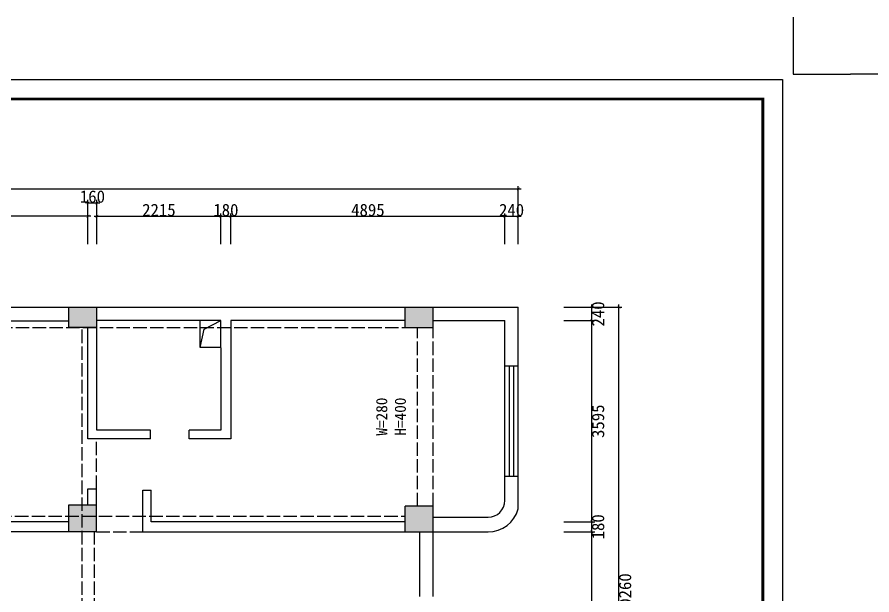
# Model space of a CAD drawing. Header units: millimetres. Extents: x 39175 to 443077, y -41362 to 75939.
# Drawn here: x 321112 to 336389, y 58250 to 68580 of the extents above; entities that cross this region are included whole.
import ezdxf

# ---------------------------------------------------------------- set-up
doc = ezdxf.new("R2010")
doc.units = ezdxf.units.MM
doc.linetypes.add('ACAD_ISO02W100', pattern=[15, 12, -3])
doc.layers.add('0-01图框模板说明', color=2, linetype='Continuous')
doc.layers.add('0-02图框细线', color=136, linetype='Continuous')
doc.layers.add('Z not print', color=8, linetype='Continuous', plot=False)
doc.styles.get("Standard").update_dxf_attribs({"font": ''})
doc.styles.get('Standard').set_extended_font_data('NSimSun')
doc.dimstyles.new('ISO-25', dxfattribs={"dimtxt": 220, "dimasz": 50, "dimexe": 50, "dimexo": 0.625, "dimtad": 2, "dimdec": 0, "dimtxsty": 'Standard', "dimblk": 'ARCHTICK', "dimcen": 2.5, "dimdle": 50, "dimclrd": 251, "dimclre": 251, "dimclrt": 51, "dimadec": 0, "dimazin": 0, "dimtfac": 1, "dimtdec": 0, "dimtix": 1, "dimtmove": 2, "dimatfit": 3, "dimfxl": 500, "dimfxlon": 1, "dimarcsym": 0})

# ---------------------------------------------------------------- blocks, each defined once
blk = doc.blocks.new('hgggg')
at = {"layer": '0-01图框模板说明', "color": 2, "const_width": 0.724}
blk.add_lwpolyline([(3637.38, 670.41), (3637.38, 383.41), (3227.38, 383.41), (3227.38, 670.41)], close=True, dxfattribs=at)
at = {"layer": '0-02图框细线'}
blk.add_lwpolyline([(3642.38, 675.41), (3642.38, 378.41), (3222.38, 378.41), (3222.38, 675.41)], close=True, dxfattribs=at)
at = {"layer": 'Z not print', "color": 5}
for points in [[(3219.62, 691.34), (3219.62, 676.74), (3205.02, 676.74)], [(3645.14, 691.34), (3645.14, 676.74), (3659.75, 676.74)]]:
    blk.add_lwpolyline(points, dxfattribs=at)
blk = doc.blocks.new('_ArchTick')
at = {"color": 0, "linetype": 'ByBlock', "const_width": 0.15}
blk.add_lwpolyline([(-0.5, -0.5), (0.5, 0.5)], dxfattribs=at)
blk = doc.blocks.new('*D51')
at = {"color": 251, "lineweight": -2, "transparency": 16777216}
for p, q in [((331385, 54568), (331385, 59428)), ((330885, 59378), (331435, 59378)), ((330885, 54618), (331435, 54618))]:
    blk.add_line(p, q, dxfattribs=at)
at = {"layer": 'Defpoints', "color": 0, "transparency": 16777216}
for p in [(328309, 59378), (331385, 59378), (328039, 54618)]:
    blk.add_point(p, dxfattribs=at)
at = {"color": 251, "lineweight": -2, "transparency": 16777216, "xscale": 50, "yscale": 50, "zscale": 50}
for p, rotation in [((331385, 59378), 90), ((331385, 54618), 270)]:
    blk.add_blockref('_ArchTick', p, dxfattribs=dict(at, rotation=rotation))
at = {"color": 51, "transparency": 16777216, "insert": (331496, 56998), "char_height": 220, "attachment_point": 5, "rotation": 90}
blk.add_mtext('4760', dxfattribs=at)
blk = doc.blocks.new('*D52')
at = {"color": 251, "lineweight": -2, "transparency": 16777216}
for p, q in [((331385, 59558), (331385, 59608)), ((330885, 59558), (331435, 59558)), ((331385, 59378), (331385, 59558)), ((330885, 59378), (331435, 59378)), ((331385, 59378), (331385, 59328))]:
    blk.add_line(p, q, dxfattribs=at)
at = {"layer": 'Defpoints', "color": 0, "transparency": 16777216}
for p in [(328049, 59558), (331385, 59558), (328309, 59378)]:
    blk.add_point(p, dxfattribs=at)
at = {"color": 251, "lineweight": -2, "transparency": 16777216, "xscale": 50, "yscale": 50, "zscale": 50}
for p, rotation in [((331385, 59558), 270), ((331385, 59378), 90)]:
    blk.add_blockref('_ArchTick', p, dxfattribs=dict(at, rotation=rotation))
at = {"color": 51, "transparency": 16777216, "insert": (331496, 59468), "char_height": 220, "attachment_point": 5, "rotation": 90}
blk.add_mtext('180', dxfattribs=at)
blk = doc.blocks.new('*D53')
at = {"color": 251, "lineweight": -2, "transparency": 16777216}
for p, q in [((330885, 63153), (331435, 63153)), ((331385, 59508), (331385, 63203)), ((330885, 59558), (331435, 59558))]:
    blk.add_line(p, q, dxfattribs=at)
at = {"layer": 'Defpoints', "color": 0, "transparency": 16777216}
for p in [(328049, 63153), (331385, 63153), (328049, 59558)]:
    blk.add_point(p, dxfattribs=at)
at = {"color": 251, "lineweight": -2, "transparency": 16777216, "xscale": 50, "yscale": 50, "zscale": 50}
for p, rotation in [((331385, 63153), 90), ((331385, 59558), 270)]:
    blk.add_blockref('_ArchTick', p, dxfattribs=dict(at, rotation=rotation))
at = {"color": 51, "transparency": 16777216, "insert": (331496, 61355), "char_height": 220, "attachment_point": 5, "rotation": 90}
blk.add_mtext('3595', dxfattribs=at)
blk = doc.blocks.new('*D54')
at = {"color": 251, "lineweight": -2, "transparency": 16777216}
for p, q in [((331385, 63393), (331385, 63443)), ((330885, 63393), (331435, 63393)), ((331385, 63153), (331385, 63393)), ((330885, 63153), (331435, 63153)), ((331385, 63153), (331385, 63103))]:
    blk.add_line(p, q, dxfattribs=at)
at = {"layer": 'Defpoints', "color": 0, "transparency": 16777216}
for p in [(330069, 63393), (331385, 63393), (328049, 63153)]:
    blk.add_point(p, dxfattribs=at)
at = {"color": 251, "lineweight": -2, "transparency": 16777216, "xscale": 50, "yscale": 50, "zscale": 50}
for p, rotation in [((331385, 63393), 270), ((331385, 63153), 90)]:
    blk.add_blockref('_ArchTick', p, dxfattribs=dict(at, rotation=rotation))
at = {"color": 51, "transparency": 16777216, "insert": (331496, 63273), "char_height": 220, "attachment_point": 5, "rotation": 90}
blk.add_mtext('240', dxfattribs=at)
blk = doc.blocks.new('*D58')
at = {"color": 251, "lineweight": -2, "transparency": 16777216}
for p, q in [((322429, 65020), (317484, 65020)), ((317534, 64520), (317534, 65070)), ((322379, 64520), (322379, 65070))]:
    blk.add_line(p, q, dxfattribs=at)
at = {"layer": 'Defpoints', "color": 0, "transparency": 16777216}
for p in [(317534, 65020), (317534, 63033), (322379, 63033)]:
    blk.add_point(p, dxfattribs=at)
at = {"color": 251, "lineweight": -2, "transparency": 16777216, "xscale": 50, "yscale": 50, "zscale": 50, "rotation": 180}
blk.add_blockref('_ArchTick', (317534, 65020), dxfattribs=at)
at = {"color": 251, "lineweight": -2, "transparency": 16777216, "xscale": 50, "yscale": 50, "zscale": 50}
blk.add_blockref('_ArchTick', (322379, 65020), dxfattribs=at)
at = {"color": 51, "transparency": 16777216, "insert": (319957, 65130), "char_height": 220, "attachment_point": 5}
blk.add_mtext('4845', dxfattribs=at)
blk = doc.blocks.new('*D59')
at = {"color": 251, "lineweight": -2, "transparency": 16777216}
for p, q in [((322379, 65260), (322329, 65260)), ((322379, 64760), (322379, 65310)), ((322379, 65260), (322539, 65260)), ((322539, 64760), (322539, 65310)), ((322539, 65260), (322589, 65260))]:
    blk.add_line(p, q, dxfattribs=at)
at = {"layer": 'Defpoints', "color": 0, "transparency": 16777216}
for p in [(322539, 65260), (322539, 63393), (322379, 63033)]:
    blk.add_point(p, dxfattribs=at)
at = {"color": 251, "lineweight": -2, "transparency": 16777216, "xscale": 50, "yscale": 50, "zscale": 50}
blk.add_blockref('_ArchTick', (322379, 65260), dxfattribs=at)
at = {"color": 251, "lineweight": -2, "transparency": 16777216, "xscale": 50, "yscale": 50, "zscale": 50, "rotation": 180}
blk.add_blockref('_ArchTick', (322539, 65260), dxfattribs=at)
at = {"color": 51, "transparency": 16777216, "insert": (322459, 65370), "char_height": 220, "attachment_point": 5}
blk.add_mtext('160', dxfattribs=at)
blk = doc.blocks.new('*D60')
at = {"color": 251, "lineweight": -2, "transparency": 16777216}
for p, q in [((322489, 65020), (324804, 65020)), ((322539, 64520), (322539, 65070)), ((324754, 64520), (324754, 65070))]:
    blk.add_line(p, q, dxfattribs=at)
at = {"layer": 'Defpoints', "color": 0, "transparency": 16777216}
for p in [(324754, 65020), (322539, 63153), (324754, 62668)]:
    blk.add_point(p, dxfattribs=at)
at = {"color": 251, "lineweight": -2, "transparency": 16777216, "xscale": 50, "yscale": 50, "zscale": 50, "rotation": 180}
blk.add_blockref('_ArchTick', (322539, 65020), dxfattribs=at)
at = {"color": 251, "lineweight": -2, "transparency": 16777216, "xscale": 50, "yscale": 50, "zscale": 50}
blk.add_blockref('_ArchTick', (324754, 65020), dxfattribs=at)
at = {"color": 51, "transparency": 16777216, "insert": (323647, 65130), "char_height": 220, "attachment_point": 5}
blk.add_mtext('2215', dxfattribs=at)
blk = doc.blocks.new('*D61')
at = {"color": 251, "lineweight": -2, "transparency": 16777216}
for p, q in [((324754, 65020), (324704, 65020)), ((324754, 64520), (324754, 65070)), ((324754, 65020), (324934, 65020)), ((324934, 64520), (324934, 65070)), ((324934, 65020), (324984, 65020))]:
    blk.add_line(p, q, dxfattribs=at)
at = {"layer": 'Defpoints', "color": 0, "transparency": 16777216}
for p in [(324934, 65020), (324934, 63153), (324754, 62668)]:
    blk.add_point(p, dxfattribs=at)
at = {"color": 251, "lineweight": -2, "transparency": 16777216, "xscale": 50, "yscale": 50, "zscale": 50}
blk.add_blockref('_ArchTick', (324754, 65020), dxfattribs=at)
at = {"color": 251, "lineweight": -2, "transparency": 16777216, "xscale": 50, "yscale": 50, "zscale": 50, "rotation": 180}
blk.add_blockref('_ArchTick', (324934, 65020), dxfattribs=at)
at = {"color": 51, "transparency": 16777216, "insert": (324844, 65130), "char_height": 220, "attachment_point": 5}
blk.add_mtext('180', dxfattribs=at)
blk = doc.blocks.new('*D62')
at = {"color": 251, "lineweight": -2, "transparency": 16777216}
for p, q in [((324884, 65020), (329879, 65020)), ((324934, 64520), (324934, 65070)), ((329829, 64520), (329829, 65070))]:
    blk.add_line(p, q, dxfattribs=at)
at = {"layer": 'Defpoints', "color": 0, "transparency": 16777216}
for p in [(329829, 65020), (324934, 63153), (329829, 63153)]:
    blk.add_point(p, dxfattribs=at)
at = {"color": 251, "lineweight": -2, "transparency": 16777216, "xscale": 50, "yscale": 50, "zscale": 50, "rotation": 180}
blk.add_blockref('_ArchTick', (324934, 65020), dxfattribs=at)
at = {"color": 251, "lineweight": -2, "transparency": 16777216, "xscale": 50, "yscale": 50, "zscale": 50}
blk.add_blockref('_ArchTick', (329829, 65020), dxfattribs=at)
at = {"color": 51, "transparency": 16777216, "insert": (327382, 65130), "char_height": 220, "attachment_point": 5}
blk.add_mtext('4895', dxfattribs=at)
blk = doc.blocks.new('*D63')
at = {"color": 251, "lineweight": -2, "transparency": 16777216}
for p, q in [((329829, 65020), (329779, 65020)), ((329829, 64520), (329829, 65070)), ((329829, 65020), (330069, 65020)), ((330069, 64520), (330069, 65070)), ((330069, 65020), (330119, 65020))]:
    blk.add_line(p, q, dxfattribs=at)
at = {"layer": 'Defpoints', "color": 0, "transparency": 16777216}
for p in [(330069, 65020), (330069, 63393), (329829, 63153)]:
    blk.add_point(p, dxfattribs=at)
at = {"color": 251, "lineweight": -2, "transparency": 16777216, "xscale": 50, "yscale": 50, "zscale": 50}
blk.add_blockref('_ArchTick', (329829, 65020), dxfattribs=at)
at = {"color": 251, "lineweight": -2, "transparency": 16777216, "xscale": 50, "yscale": 50, "zscale": 50, "rotation": 180}
blk.add_blockref('_ArchTick', (330069, 65020), dxfattribs=at)
at = {"color": 51, "transparency": 16777216, "insert": (329949, 65130), "char_height": 220, "attachment_point": 5}
blk.add_mtext('240', dxfattribs=at)
blk = doc.blocks.new('*D73')
at = {"color": 251, "lineweight": -2, "transparency": 16777216}
for p, q in [((331868, 53083), (331868, 63443)), ((331368, 63393), (331918, 63393)), ((331368, 53133), (331918, 53133))]:
    blk.add_line(p, q, dxfattribs=at)
at = {"layer": 'Defpoints', "color": 0, "transparency": 16777216}
for p in [(324689, 63393), (331868, 63393), (324689, 53133)]:
    blk.add_point(p, dxfattribs=at)
at = {"color": 251, "lineweight": -2, "transparency": 16777216, "xscale": 50, "yscale": 50, "zscale": 50}
for p, rotation in [((331868, 63393), 90), ((331868, 53133), 270)]:
    blk.add_blockref('_ArchTick', p, dxfattribs=dict(at, rotation=rotation))
at = {"color": 51, "transparency": 16777216, "insert": (331979, 58263), "char_height": 220, "attachment_point": 5, "rotation": 90}
blk.add_mtext('10260', dxfattribs=at)
blk = doc.blocks.new('*D43')
at = {"color": 251, "lineweight": -2, "transparency": 16777216}
for p, q in [((311159, 65010), (311159, 65560)), ((330069, 65010), (330069, 65560)), ((311109, 65510), (330119, 65510))]:
    blk.add_line(p, q, dxfattribs=at)
at = {"layer": 'Defpoints', "color": 0, "transparency": 16777216}
for p in [(330069, 65510), (311159, 63393), (330069, 63393)]:
    blk.add_point(p, dxfattribs=at)
at = {"color": 251, "lineweight": -2, "transparency": 16777216, "xscale": 50, "yscale": 50, "zscale": 50, "rotation": 180}
blk.add_blockref('_ArchTick', (311159, 65510), dxfattribs=at)
at = {"color": 251, "lineweight": -2, "transparency": 16777216, "xscale": 50, "yscale": 50, "zscale": 50}
blk.add_blockref('_ArchTick', (330069, 65510), dxfattribs=at)
at = {"color": 51, "transparency": 16777216, "insert": (320614, 65620), "char_height": 220, "attachment_point": 5}
blk.add_mtext('18910', dxfattribs=at)

msp = doc.modelspace()

# ---------------------------------------------------------------- hatches: boundary and pattern name
h = msp.add_hatch(color=8)
h.dxf.hatch_style = 1
h.paths.add_polyline_path([(317534.3, 63392.9), (317024.3, 63392.9), (317024.3, 63032.9), (317354.3, 63032.9), (317534.3, 63032.9)])
h.paths.add_polyline_path([(322539.3, 63392.9), (322034.3, 63392.9), (322034.3, 63032.9), (322539.3, 63032.9)])
h.paths.add_polyline_path([(317774.3, 59807.9), (317354.3, 59807.9), (317304.3, 59807.9), (317304.3, 59377.9), (317774.3, 59377.9)])
h.paths.add_polyline_path([(322529.3, 59857.9), (322039.3, 59857.9), (322039.3, 59377.9), (322529.3, 59377.9)])
h.paths.add_polyline_path([(328549.3, 59837.9), (328049.3, 59837.9), (328049.3, 59377.9), (328549.3, 59377.9)])
h.paths.add_polyline_path([(328549.3, 63392.9), (328049.3, 63392.9), (328049.3, 63032.9), (328549.3, 63032.9)])
h.paths.add_polyline_path([(313289.3, 63392.9), (312779.3, 63392.9), (312779.3, 63032.9), (313289.3, 63032.9)])
h.paths.add_polyline_path([(313284.3, 58722.9), (312779.3, 58722.9), (312779.3, 58277.9), (313284.3, 58277.9)])

# ---------------------------------------------------------------- linework, layer by layer
for p, q in [((311159.3, 63392.9), (330069.3, 63392.9)), ((322034.3, 63032.9), (322034.3, 63392.9)), ((322539.3, 61192.9), (322539.3, 63392.9)), ((328049.3, 63032.9), (328049.3, 63392.9)), ((328549.3, 63032.9), (328549.3, 63392.9)), ((330069.3, 62342.9), (330069.3, 63392.9)), ((317534.3, 63147.9), (322034.3, 63147.9)), ((324384.3, 63152.9), (322539.3, 63152.9)), ((324754.3, 63152.9), (324384.3, 63152.9)), ((324384.3, 62672.9), (324384.3, 63152.9)), ((324754.3, 62667.9), (324754.3, 63152.9)), ((328049.3, 63152.9), (324934.3, 63152.9)), ((324934.3, 63152.9), (324934.3, 61042.9)), ((328549.3, 63152.9), (329829.3, 63152.9)), ((329829.3, 62342.9), (329829.3, 63152.9)), ((322539.3, 63032.9), (322034.3, 63032.9)), ((322379.3, 61042.9), (322379.3, 63032.9)), ((328049.3, 63032.9), (328549.3, 63032.9)), ((324754.3, 62672.9), (324384.3, 62672.9)), ((324754.3, 62667.9), (324754.3, 61192.9)), ((329829.3, 62342.9), (330069.3, 62342.9)), ((323499.3, 61192.9), (322539.3, 61192.9)), ((323499.3, 61042.9), (323499.3, 61192.9)), ((324754.3, 61192.9), (324189.3, 61192.9)), ((324189.3, 61042.9), (324189.3, 61192.9)), ((323499.3, 61042.9), (322379.3, 61042.9)), ((324934.3, 61042.9), (324189.3, 61042.9)), ((329829.3, 60372.9), (330069.3, 60372.9)), ((329829.3, 59937.9), (329829.3, 60372.9)), ((330069.3, 59789.6), (330069.3, 60372.9)), ((322379.3, 59857.9), (322379.3, 60147.9)), ((322379.3, 60147.9), (322529.3, 60147.9)), ((322529.3, 59377.9), (322529.3, 60147.9)), ((323359.3, 60122.9), (323509.3, 60122.9)), ((323359.3, 59377.9), (323359.3, 60122.9)), ((323509.3, 59557.9), (323509.3, 60122.9)), ((322039.3, 59377.9), (322039.3, 59857.9)), ((322039.3, 59857.9), (322529.3, 59857.9)), ((328049.3, 59377.9), (328049.3, 59837.9)), ((328549.3, 59837.9), (328049.3, 59837.9)), ((328549.3, 59377.9), (328549.3, 59837.9)), ((328549.3, 59637.9), (329529.3, 59637.9)), ((322039.3, 59557.9), (317774.3, 59557.9)), ((328049.3, 59557.9), (323509.3, 59557.9)), ((322529.3, 59377.9), (317304.3, 59377.9)), ((323359.3, 59377.9), (328549.3, 59377.9)), ((328309.3, 58222.9), (328309.3, 59377.9)), ((328549.3, 58222.9), (328549.3, 59377.9)), ((328549.3, 59377.9), (329529.3, 59377.9))]:
    msp.add_line(p, q)
at = {"color": 1, "linetype": 'ACAD_ISO02W100', "ltscale": 20}
for p, q in [((313289.3, 63032.9), (328549.3, 63032.9)), ((322274.3, 54652.9), (322274.3, 63032.9)), ((328269.3, 59837.9), (328269.3, 63032.9)), ((328549.3, 59837.9), (328549.3, 63032.9)), ((322529.3, 60147.9), (322529.3, 61042.9)), ((317774.3, 59657.9), (328049.3, 59657.9)), ((322494.3, 54652.9), (322494.3, 59377.9)), ((322529.3, 59377.9), (323359.3, 59377.9))]:
    msp.add_line(p, q, dxfattribs=at)
at = {"color": 251}
for p, q in [((329829.3, 60372.9), (329829.3, 62342.9)), ((330069.3, 60372.9), (330069.3, 62342.9))]:
    msp.add_line(p, q, dxfattribs=at)
at = {"color": 51}
for p, q in [((329909.3, 60372.9), (329909.3, 62342.9)), ((329989.3, 60372.9), (329989.3, 62342.9))]:
    msp.add_line(p, q, dxfattribs=at)
msp.add_lwpolyline([(324384.3, 62672.9), (324457.8, 63002.5), (324754.3, 63152.9)])
for radius, end in [(300, 0), (560, 344.64111)]:
    msp.add_arc((329529.3, 59937.9), radius, 270, end)

# ---------------------------------------------------------------- block references
at = {"layer": '0-02图框细线', "xscale": 70, "yscale": 70, "zscale": 70}
for p in [(79821.9, 20185.6), (111653, 20185.6)]:
    msp.add_blockref('hgggg', p, dxfattribs=at)

# ---------------------------------------------------------------- texts
at = {"insert": (327527.2, 61097.8), "char_height": 200, "width": 702, "attachment_point": 1, "rotation": 90}
msp.add_mtext('{\\C3;W=280\\PH=400}', dxfattribs=at)

# ---------------------------------------------------------------- dimensions: what is measured, and where the dimension line sits
for base, p1, p2, picture, middle in [((330069.3, 65509.6), (311159.3, 63392.9), (330069.3, 63392.9), '*D43', (320614.3, 65620.3)), ((322539.3, 65259.8), (322379.3, 63032.9), (322539.3, 63392.9), '*D59', (322459.3, 65370.4)), ((317534.3, 65019.8), (322379.3, 63032.9), (317534.3, 63032.9), '*D58', (319956.8, 65130.4)), ((324754.3, 65019.8), (322539.3, 63152.9), (324754.3, 62667.9), '*D60', (323646.8, 65130.4)), ((324934.3, 65019.8), (324754.3, 62667.9), (324934.3, 63152.9), '*D61', (324844.3, 65130.4)), ((329829.3, 65019.8), (324934.3, 63152.9), (329829.3, 63152.9), '*D62', (327381.8, 65130.4)), ((330069.3, 65019.8), (329829.3, 63152.9), (330069.3, 63392.9), '*D63', (329949.3, 65130.4))]:
    dim = msp.add_linear_dim(base=base, p1=p1, p2=p2, dimstyle='ISO-25')
    dim.commit()
    dim.dimension.update_dxf_attribs({"geometry": picture, "text_midpoint": middle})
for base, p1, p2, angle, picture, middle in [((331867.9, 63392.9), (324689.3, 53132.9), (324689.3, 63392.9), 90, '*D73', (331978.5, 58262.9)), ((331385.3, 63392.9), (328049.3, 63152.9), (330069.3, 63392.9), 270, '*D54', (331495.9, 63272.9)), ((331385.3, 63152.9), (328049.3, 59557.9), (328049.3, 63152.9), 270, '*D53', (331495.9, 61355.4)), ((331385.3, 59557.9), (328309.3, 59377.9), (328049.3, 59557.9), 270, '*D52', (331495.9, 59467.9)), ((331385.3, 59377.9), (328039.3, 54617.9), (328309.3, 59377.9), 270, '*D51', (331495.9, 56997.9))]:
    dim = msp.add_linear_dim(base=base, p1=p1, p2=p2, angle=angle, dimstyle='ISO-25')
    dim.commit()
    dim.dimension.update_dxf_attribs({"geometry": picture, "text_midpoint": middle})

doc.saveas('drawing.dxf')
